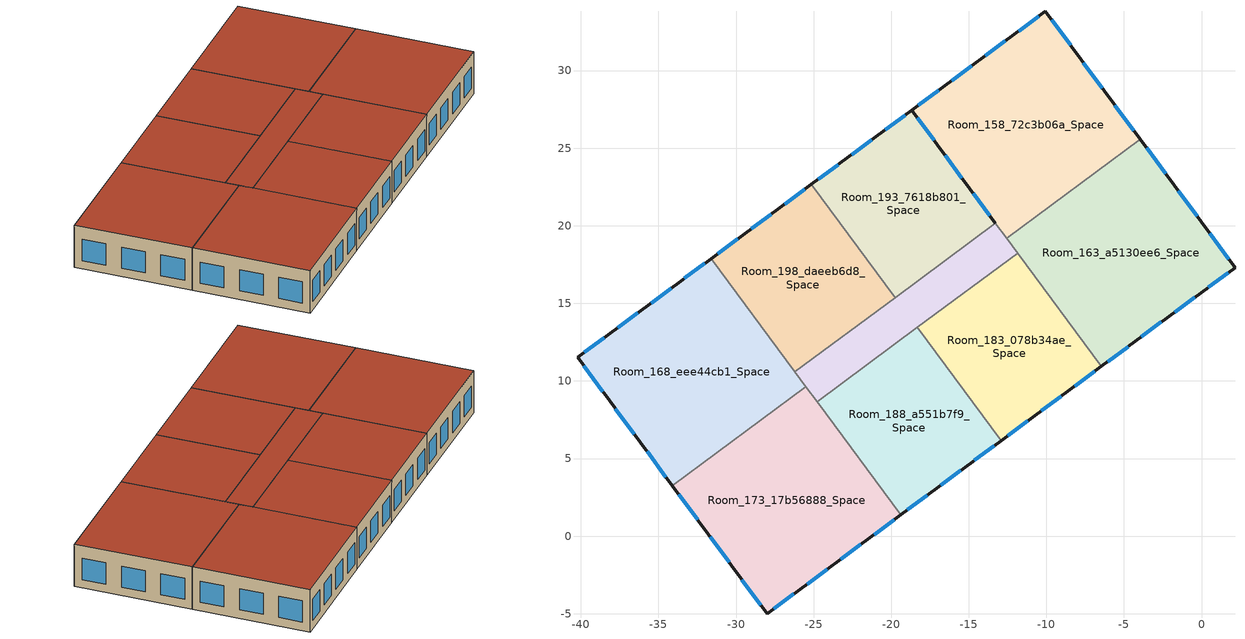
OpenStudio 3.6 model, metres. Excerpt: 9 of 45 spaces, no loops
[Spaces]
Room_158_72c3b06a_Space
 floor to Room_157_906e164b_Space: -10.06,33.82 -3.95,25.56 -12.57,19.19 -18.67,27.45 z16
 wall outside: -3.95,25.56 -10.06,33.82 -18.67,27.45 -13.28,20.15 z16:20
 wall to Room_178_cdf0b572_Space: -13.28,20.15 -12.57,19.19 z16:20
 wall to Room_163_a5130ee6_Space: -12.57,19.19 -3.95,25.56 z16:20
 window: -4.36,26.11 -5.58,27.76 / -6.39,28.86 -7.62,30.52 / -8.43,31.62 -9.65,33.27 / -10.49,33.5 -11.78,32.54 / -12.64,31.91 -13.94,30.95 / -14.8,30.31 -16.09,29.36 / -16.95,28.72 -18.24,27.76 / -18.31,26.96 -17.24,25.5 / -16.52,24.53 -15.44,23.07 / -14.72,22.1 -13.64,20.64 z16.8:18.8
 roof outside: -18.67,27.45 -12.57,19.19 -3.95,25.56 -10.06,33.82 z20
Room_163_a5130ee6_Space
 floor to Room_162_4eb5ef5d_Space: -3.95,25.56 2.16,17.31 -6.46,10.93 -12.57,19.19 z16
 wall outside: -6.46,10.93 2.16,17.31 -3.95,25.56 z16:20
 wall to Room_183_078b34ae_Space: -11.85,18.22 -6.46,10.93 z16:20
 wall to Room_178_cdf0b572_Space: -12.57,19.19 -11.85,18.22 z16:20
 window: 1.75,17.86 0.53,19.51 / -0.29,20.61 -1.51,22.26 / -2.32,23.36 -3.54,25.01 / -6.03,11.25 -4.74,12.21 / -3.87,12.84 -2.58,13.8 / -1.72,14.44 -0.43,15.39 / 0.43,16.03 1.73,16.99 z16.8:18.8
 roof outside: -12.57,19.19 -6.46,10.93 2.16,17.31 -3.95,25.56 z20
Room_168_eee44cb1_Space
 floor outside: -31.6,17.89 -25.49,9.63 -34.11,3.26 -40.21,11.51 z16
 wall outside: -31.6,17.89 -40.21,11.51 -34.11,3.26 z16:20
 wall to Room_178_cdf0b572_Space: -25.49,9.63 -26.2,10.59 z16:20
 wall to Room_173_17b56888_Space: -34.11,3.26 -25.49,9.63 z16:20
 wall to Room_198_daeeb6d8_Space: -26.2,10.59 -31.6,17.89 z16:20
 window: -39.81,10.96 -38.59,9.31 / -37.77,8.21 -36.55,6.56 / -35.74,5.46 -34.51,3.81 / -32.03,17.57 -33.32,16.61 / -34.18,15.97 -35.48,15.02 / -36.34,14.38 -37.63,13.43 / -38.49,12.79 -39.78,11.83 z16.8:18.8
 roof outside: -40.21,11.51 -34.11,3.26 -25.49,9.63 -31.6,17.89 z20
Room_173_17b56888_Space
 floor to Room_172_ca6f2d51_Space: -25.49,9.63 -19.38,1.37 -28,-5 -34.11,3.26 z16
 wall outside: -34.11,3.26 -28,-5 -19.38,1.37 z16:20
 wall to Room_188_a551b7f9_Space: -19.38,1.37 -24.78,8.66 z16:20
 wall to Room_178_cdf0b572_Space: -24.78,8.66 -25.49,9.63 z16:20
 window: -33.7,2.71 -32.48,1.05 / -31.66,-0.05 -30.44,-1.7 / -29.63,-2.8 -28.41,-4.45 / -27.57,-4.68 -26.28,-3.73 / -25.42,-3.09 -24.12,-2.13 / -23.26,-1.5 -21.97,-0.54 / -21.11,0.1 -19.82,1.05 z16.8:18.8
 roof outside: -34.11,3.26 -28,-5 -19.38,1.37 -25.49,9.63 z20
Room_178_cdf0b572_Space
 floor to Room_177_49199912_Space: -13.28,20.15 -11.85,18.22 -24.78,8.66 -26.2,10.59 z16
 wall to Room_198_daeeb6d8_Space: -19.74,15.37 -26.2,10.59 z16:20
 wall to Room_193_7618b801_Space: -13.28,20.15 -19.74,15.37 z16:20
 wall to Room_188_a551b7f9_Space: -24.78,8.66 -18.32,13.44 z16:20
 wall to Room_183_078b34ae_Space: -18.32,13.44 -11.85,18.22 z16:20
 roof outside: -26.2,10.59 -24.78,8.66 -11.85,18.22 -13.28,20.15 z20
Room_183_078b34ae_Space
 floor to Room_182_bfa5cb46_Space: -11.85,18.22 -6.46,10.93 -12.92,6.15 -18.32,13.44 z16
 wall outside: -12.92,6.15 -6.46,10.93 z16:20
 wall to Room_188_a551b7f9_Space: -18.32,13.44 -12.92,6.15 z16:20
 window: -12.49,6.47 -11.2,7.43 / -10.34,8.06 -9.04,9.02 / -8.18,9.66 -6.89,10.61 z16.8:18.8
 roof outside: -18.32,13.44 -12.92,6.15 -6.46,10.93 -11.85,18.22 z20
Room_188_a551b7f9_Space
 floor to Room_187_25955867_Space: -18.32,13.44 -12.92,6.15 -19.38,1.37 -24.78,8.66 z16
 wall outside: -19.38,1.37 -12.92,6.15 z16:20
 window: -18.95,1.69 -17.66,2.65 / -16.8,3.28 -15.51,4.24 / -14.64,4.88 -13.35,5.83 z16.8:18.8
 roof outside: -24.78,8.66 -19.38,1.37 -12.92,6.15 -18.32,13.44 z20
Room_193_7618b801_Space
 floor to Room_192_6ff16e84_Space: -18.67,27.45 -13.28,20.15 -19.74,15.37 -25.14,22.67 z16
 wall outside: -13.28,20.15 -18.67,27.45 -25.14,22.67 z16:20
 wall to Room_198_daeeb6d8_Space: -25.14,22.67 -19.74,15.37 z16:20
 window: -19.11,27.13 -20.4,26.17 / -21.26,25.53 -22.55,24.58 / -23.41,23.94 -24.71,22.98 / -13.64,20.64 -14.72,22.1 / -15.44,23.07 -16.52,24.53 / -17.24,25.5 -18.31,26.96 z16.8:18.8
 roof outside: -25.14,22.67 -19.74,15.37 -13.28,20.15 -18.67,27.45 z20
Room_198_daeeb6d8_Space
 floor to Room_197_9ebd7195_Space: -25.14,22.67 -19.74,15.37 -26.2,10.59 -31.6,17.89 z16
 wall outside: -25.14,22.67 -31.6,17.89 z16:20
 window: -25.57,22.35 -26.86,21.39 / -27.72,20.75 -29.01,19.8 / -29.87,19.16 -31.17,18.21 z16.8:18.8
 roof outside: -31.6,17.89 -26.2,10.59 -19.74,15.37 -25.14,22.67 z20
[Building]
unnamed: North Axis {deg}=0; Space Type=MURB large; Default Construction Set=Zone 20112020 6A; Default Schedule Set=MidriseApartment Apartment Schedule Set 1; Standards Building Type=MediumOffice
[Site]
Montreal Int'l: Latitude {deg}=45.47; Longitude {deg}=-73.75; Time Zone {hr}=-5; Elevation {m}=36; Terrain=City
[SizingPeriod:DesignDay] Barometric Pressure {Pa}=100456; Day of Month=21
Name | Maximum Dry-Bulb Temperature {C} | Daily Dry-Bulb Temperature Range {deltaC} | Wind Speed {m/s} | Wind Direction {deg} | Sky Clearness | Month | Day Type | Humidity Condition Type | Wetbulb or DewPoint at Maximum Dry-Bulb {C} | Solar Model Indicator | Enthalpy at Maximum Dry-Bulb {J/kg}
Montreal.Center-Jean.Brebeuf- Ann Htg 99.6% Condns DB | -21.6 | 0 | 2.2 | 270 | 0 | 1 | WinterDesignDay | Wetbulb | -21.6 | ASHRAEClearSky
Montreal.Center-Jean.Brebeuf- Ann Htg 99% Condns DB | -19.1 | 0 | 2.2 | 270 | 0 | 1 | WinterDesignDay | Wetbulb | -19.1 | ASHRAEClearSky
Montreal.Center-Jean.Brebeuf- Ann Hum_n 99.6% Condns DP=>MCDB | -20.8 | 0 | 2.2 | 270 | 0 | 1 | WinterDesignDay | Dewpoint | -28.3 | ASHRAEClearSky
Montreal.Center-Jean.Brebeuf- Ann Hum_n 99% Condns DP=>MCDB | -18.3 | 0 | 2.2 | 270 | 0 | 1 | WinterDesignDay | Dewpoint | -25.6 | ASHRAEClearSky
Montreal.Center-Jean.Brebeuf- Ann Htg Wind 99.6% Condns WS=>MCDB | -9.4 | 0 | 5.5 | 270 | 0 | 1 | WinterDesignDay | Wetbulb | -9.4 | ASHRAEClearSky
Montreal.Center-Jean.Brebeuf- Ann Htg Wind 99% Condns WS=>MCDB | -9.2 | 0 | 5.1 | 270 | 0 | 1 | WinterDesignDay | Wetbulb | -9.2 | ASHRAEClearSky
Montreal.Center-Jean.Brebeuf- Ann Clg .4% Condns DB=>MWB | 30.2 | 9.2 | 2.1 | 200 |  | 7 | SummerDesignDay | Wetbulb | 21.8
Montreal.Center-Jean.Brebeuf- Ann Clg 1% Condns DB=>MWB | 28.7 | 9.2 | 2.1 | 200 |  | 7 | SummerDesignDay | Wetbulb | 20.9
Montreal.Center-Jean.Brebeuf- Ann Clg 2% Condns DB=>MWB | 27.3 | 9.2 | 2.1 | 200 |  | 7 | SummerDesignDay | Wetbulb | 20.1
Montreal.Center-Jean.Brebeuf- Ann Clg .4% Condns WB=>MDB | 28.2 | 8.2 | 2.1 | 200 |  | 7 | SummerDesignDay | Wetbulb | 23.3
Montreal.Center-Jean.Brebeuf- Ann Clg 1% Condns WB=>MDB | 26.7 | 8.2 | 2.1 | 200 |  | 7 | SummerDesignDay | Wetbulb | 22.3
Montreal.Center-Jean.Brebeuf- Ann Clg 2% Condns WB=>MDB | 25.6 | 8.2 | 2.1 | 200 |  | 7 | SummerDesignDay | Wetbulb | 21.4
Montreal.Center-Jean.Brebeuf- Ann Clg .4% Condns DP=>MDB | 26.2 | 8 | 2.1 | 200 |  | 7 | SummerDesignDay | Dewpoint | 21.6
Montreal.Center-Jean.Brebeuf- Ann Clg 1% Condns DP=>MDB | 25.2 | 8 | 2.1 | 200 |  | 7 | SummerDesignDay | Dewpoint | 20.7
Montreal.Center-Jean.Brebeuf- Ann Clg 2% Condns DP=>MDB | 24.2 | 8 | 2.1 | 200 |  | 7 | SummerDesignDay | Dewpoint | 19.8
Montreal.Center-Jean.Brebeuf- Ann Clg .4% Condns Enth=>MDB | 28.2 | 8 | 2.1 | 200 |  | 7 | SummerDesignDay | Enthalpy | 23 |  | 69700
Montreal.Center-Jean.Brebeuf- Ann Clg 1% Condns Enth=>MDB | 26.7 | 8 | 2.1 | 200 |  | 7 | SummerDesignDay | Enthalpy | 23 |  | 65900
Montreal.Center-Jean.Brebeuf- Ann Clg 2% Condns Enth=>MDB | 25.5 | 8 | 2.1 | 200 |  | 7 | SummerDesignDay | Enthalpy | 23 |  | 62500
Montreal.Center-Jean.Brebeuf- January .4% Condns DB=>MCWB | 9.3 | 7 | 2 | 200 |  | 1 | SummerDesignDay | Wetbulb | 8.4
Montreal.Center-Jean.Brebeuf- February .4% Condns DB=>MCWB | 8.2 | 7.1 | 2 | 200 |  | 2 | SummerDesignDay | Wetbulb | 5.7
Montreal.Center-Jean.Brebeuf- March .4% Condns DB=>MCWB | 17.1 | 7.1 | 2.1 | 200 |  | 3 | SummerDesignDay | Wetbulb | 12.2
Montreal.Center-Jean.Brebeuf- April .4% Condns DB=>MCWB | 24.2 | 8.1 | 2.2 | 200 |  | 4 | SummerDesignDay | Wetbulb | 15.8
Montreal.Center-Jean.Brebeuf- May .4% Condns DB=>MCWB | 29.1 | 8.8 | 2 | 200 |  | 5 | SummerDesignDay | Wetbulb | 19.2
Montreal.Center-Jean.Brebeuf- June .4% Condns DB=>MCWB | 31.6 | 8.4 | 1.8 | 200 |  | 6 | SummerDesignDay | Wetbulb | 22.6
Montreal.Center-Jean.Brebeuf- July .4% Condns DB=>MCWB | 32.3 | 8 | 1.7 | 200 |  | 7 | SummerDesignDay | Wetbulb | 23.5
Montreal.Center-Jean.Brebeuf- August .4% Condns DB=>MCWB | 31.4 | 8 | 1.6 | 200 |  | 8 | SummerDesignDay | Wetbulb | 22.6
Montreal.Center-Jean.Brebeuf- September .4% Condns DB=>MCWB | 30.3 | 8 | 1.7 | 200 |  | 9 | SummerDesignDay | Wetbulb | 21.9
Montreal.Center-Jean.Brebeuf- October .4% Condns DB=>MCWB | 23.7 | 6.7 | 1.8 | 200 |  | 10 | SummerDesignDay | Wetbulb | 17.4
Montreal.Center-Jean.Brebeuf- November .4% Condns DB=>MCWB | 16.8 | 5.8 | 1.8 | 200 |  | 11 | SummerDesignDay | Wetbulb | 13.7
Montreal.Center-Jean.Brebeuf- December .4% Condns DB=>MCWB | 10.9 | 5.8 | 1.9 | 200 |  | 12 | SummerDesignDay | Wetbulb | 9.4
Montreal.Center-Jean.Brebeuf- January 2% Condns DB=>MCWB | 5.9 | 7 | 2 | 200 |  | 1 | SummerDesignDay | Wetbulb | 4.9
Montreal.Center-Jean.Brebeuf- February 2% Condns DB=>MCWB | 5.6 | 7.1 | 2 | 200 |  | 2 | SummerDesignDay | Wetbulb | 3.5
Montreal.Center-Jean.Brebeuf- March 2% Condns DB=>MCWB | 11.4 | 7.1 | 2.1 | 200 |  | 3 | SummerDesignDay | Wetbulb | 6.9
Montreal.Center-Jean.Brebeuf- April 2% Condns DB=>MCWB | 19.5 | 8.1 | 2.2 | 200 |  | 4 | SummerDesignDay | Wetbulb | 11.6
Montreal.Center-Jean.Brebeuf- May 2% Condns DB=>MCWB | 26.2 | 8.8 | 2 | 200 |  | 5 | SummerDesignDay | Wetbulb | 17.1
Montreal.Center-Jean.Brebeuf- June 2% Condns DB=>MCWB | 29.2 | 8.4 | 1.8 | 200 |  | 6 | SummerDesignDay | Wetbulb | 21
Montreal.Center-Jean.Brebeuf- July 2% Condns DB=>MCWB | 30.2 | 8 | 1.7 | 200 |  | 7 | SummerDesignDay | Wetbulb | 22
Montreal.Center-Jean.Brebeuf- August 2% Condns DB=>MCWB | 29.2 | 8 | 1.6 | 200 |  | 8 | SummerDesignDay | Wetbulb | 21.2
Montreal.Center-Jean.Brebeuf- September 2% Condns DB=>MCWB | 27.3 | 8 | 1.7 | 200 |  | 9 | SummerDesignDay | Wetbulb | 20.3
Montreal.Center-Jean.Brebeuf- October 2% Condns DB=>MCWB | 20.7 | 6.7 | 1.8 | 200 |  | 10 | SummerDesignDay | Wetbulb | 15.7
Montreal.Center-Jean.Brebeuf- November 2% Condns DB=>MCWB | 14 | 5.8 | 1.8 | 200 |  | 11 | SummerDesignDay | Wetbulb | 11.5
Montreal.Center-Jean.Brebeuf- December 2% Condns DB=>MCWB | 7.6 | 5.8 | 1.9 | 200 |  | 12 | SummerDesignDay | Wetbulb | 6.2
Montreal.Center-Jean.Brebeuf- January 5% Condns DB=>MCWB | 3.6 | 8.3 | 2 | 200 |  | 1 | SummerDesignDay | Wetbulb | 2.3
Montreal.Center-Jean.Brebeuf- February 5% Condns DB=>MCWB | 3.7 | 7.9 | 2 | 200 |  | 2 | SummerDesignDay | Wetbulb | 2
Montreal.Center-Jean.Brebeuf- March 5% Condns DB=>MCWB | 8.4 | 9.3 | 2.1 | 200 |  | 3 | SummerDesignDay | Wetbulb | 4.9
Montreal.Center-Jean.Brebeuf- April 5% Condns DB=>MCWB | 16.6 | 12.3 | 2.2 | 200 |  | 4 | SummerDesignDay | Wetbulb | 10
Montreal.Center-Jean.Brebeuf- May 5% Condns DB=>MCWB | 23.8 | 11.4 | 2 | 200 |  | 5 | SummerDesignDay | Wetbulb | 15.6
Montreal.Center-Jean.Brebeuf- June 5% Condns DB=>MCWB | 27.4 | 10.5 | 1.8 | 200 |  | 6 | SummerDesignDay | Wetbulb | 19.8
Montreal.Center-Jean.Brebeuf- July 5% Condns DB=>MCWB | 28.6 | 9.2 | 1.7 | 200 |  | 7 | SummerDesignDay | Wetbulb | 21.2
Montreal.Center-Jean.Brebeuf- August 5% Condns DB=>MCWB | 27.7 | 9.2 | 1.6 | 200 |  | 8 | SummerDesignDay | Wetbulb | 20.5
Montreal.Center-Jean.Brebeuf- September 5% Condns DB=>MCWB | 25.1 | 9.6 | 1.7 | 200 |  | 9 | SummerDesignDay | Wetbulb | 19.4
Montreal.Center-Jean.Brebeuf- October 5% Condns DB=>MCWB | 18.2 | 9.4 | 1.8 | 200 |  | 10 | SummerDesignDay | Wetbulb | 14
Montreal.Center-Jean.Brebeuf- November 5% Condns DB=>MCWB | 11.8 | 8.7 | 1.8 | 200 |  | 11 | SummerDesignDay | Wetbulb | 9.3
Montreal.Center-Jean.Brebeuf- December 5% Condns DB=>MCWB | 5.4 | 7.2 | 1.9 | 200 |  | 12 | SummerDesignDay | Wetbulb | 4
Montreal.Center-Jean.Brebeuf- January 10% Condns DB=>MCWB | 1.4 | 8.3 | 2 | 200 |  | 1 | SummerDesignDay | Wetbulb | 0.2
Montreal.Center-Jean.Brebeuf- February 10% Condns DB=>MCWB | 2 | 7.9 | 2 | 200 |  | 2 | SummerDesignDay | Wetbulb | 0.6
Montreal.Center-Jean.Brebeuf- March 10% Condns DB=>MCWB | 6.4 | 9.3 | 2.1 | 200 |  | 3 | SummerDesignDay | Wetbulb | 3.4
Montreal.Center-Jean.Brebeuf- April 10% Condns DB=>MCWB | 13.9 | 12.3 | 2.2 | 200 |  | 4 | SummerDesignDay | Wetbulb | 8.2
Montreal.Center-Jean.Brebeuf- May 10% Condns DB=>MCWB | 21.5 | 11.4 | 2 | 200 |  | 5 | SummerDesignDay | Wetbulb | 14.7
Montreal.Center-Jean.Brebeuf- June 10% Condns DB=>MCWB | 25.6 | 10.5 | 1.8 | 200 |  | 6 | SummerDesignDay | Wetbulb | 18.4
Montreal.Center-Jean.Brebeuf- July 10% Condns DB=>MCWB | 27.2 | 9.2 | 1.7 | 200 |  | 7 | SummerDesignDay | Wetbulb | 20.2
Montreal.Center-Jean.Brebeuf- August 10% Condns DB=>MCWB | 26.3 | 9.2 | 1.6 | 200 |  | 8 | SummerDesignDay | Wetbulb | 19.8
Montreal.Center-Jean.Brebeuf- September 10% Condns DB=>MCWB | 23.2 | 9.6 | 1.7 | 200 |  | 9 | SummerDesignDay | Wetbulb | 18.5
Montreal.Center-Jean.Brebeuf- October 10% Condns DB=>MCWB | 16.2 | 9.4 | 1.8 | 200 |  | 10 | SummerDesignDay | Wetbulb | 12.6
Montreal.Center-Jean.Brebeuf- November 10% Condns DB=>MCWB | 9.7 | 8.7 | 1.8 | 200 |  | 11 | SummerDesignDay | Wetbulb | 7.2
Montreal.Center-Jean.Brebeuf- December 10% Condns DB=>MCWB | 3.5 | 7.2 | 1.9 | 200 |  | 12 | SummerDesignDay | Wetbulb | 2.3
Montreal.Center-Jean.Brebeuf- January .4% Condns WB=>MCDB | 9.2 | 7 | 2 | 200 |  | 1 | SummerDesignDay | Wetbulb | 8.5
Montreal.Center-Jean.Brebeuf- February .4% Condns WB=>MCDB | 7.9 | 7.1 | 2 | 200 |  | 2 | SummerDesignDay | Wetbulb | 6.3
Montreal.Center-Jean.Brebeuf- March .4% Condns WB=>MCDB | 16.7 | 7.1 | 2.1 | 200 |  | 3 | SummerDesignDay | Wetbulb | 13
Montreal.Center-Jean.Brebeuf- April .4% Condns WB=>MCDB | 22.6 | 8.1 | 2.2 | 200 |  | 4 | SummerDesignDay | Wetbulb | 16.7
Montreal.Center-Jean.Brebeuf- May .4% Condns WB=>MCDB | 26.6 | 8.8 | 2 | 200 |  | 5 | SummerDesignDay | Wetbulb | 20.8
Montreal.Center-Jean.Brebeuf- June .4% Condns WB=>MCDB | 29.9 | 8.4 | 1.8 | 200 |  | 6 | SummerDesignDay | Wetbulb | 23.7
Montreal.Center-Jean.Brebeuf- July .4% Condns WB=>MCDB | 30.8 | 8 | 1.7 | 200 |  | 7 | SummerDesignDay | Wetbulb | 25
Montreal.Center-Jean.Brebeuf- August .4% Condns WB=>MCDB | 29.3 | 8 | 1.6 | 200 |  | 8 | SummerDesignDay | Wetbulb | 24.1
Montreal.Center-Jean.Brebeuf- September .4% Condns WB=>MCDB | 28 | 8 | 1.7 | 200 |  | 9 | SummerDesignDay | Wetbulb | 23.1
Montreal.Center-Jean.Brebeuf- October .4% Condns WB=>MCDB | 22.4 | 6.7 | 1.8 | 200 |  | 10 | SummerDesignDay | Wetbulb | 19
Montreal.Center-Jean.Brebeuf- November .4% Condns WB=>MCDB | 15.8 | 5.8 | 1.8 | 200 |  | 11 | SummerDesignDay | Wetbulb | 14.5
Montreal.Center-Jean.Brebeuf- December .4% Condns WB=>MCDB | 10.8 | 5.8 | 1.9 | 200 |  | 12 | SummerDesignDay | Wetbulb | 9.6
Montreal.Center-Jean.Brebeuf- January 2% Condns WB=>MCDB | 5.8 | 7 | 2 | 200 |  | 1 | SummerDesignDay | Wetbulb | 4.9
Montreal.Center-Jean.Brebeuf- February 2% Condns WB=>MCDB | 5.3 | 7.1 | 2 | 200 |  | 2 | SummerDesignDay | Wetbulb | 3.8
Montreal.Center-Jean.Brebeuf- March 2% Condns WB=>MCDB | 10.4 | 7.1 | 2.1 | 200 |  | 3 | SummerDesignDay | Wetbulb | 7.6
Montreal.Center-Jean.Brebeuf- April 2% Condns WB=>MCDB | 17.5 | 8.1 | 2.2 | 200 |  | 4 | SummerDesignDay | Wetbulb | 13.3
Montreal.Center-Jean.Brebeuf- May 2% Condns WB=>MCDB | 23.8 | 8.8 | 2 | 200 |  | 5 | SummerDesignDay | Wetbulb | 19
Montreal.Center-Jean.Brebeuf- June 2% Condns WB=>MCDB | 27.7 | 8.4 | 1.8 | 200 |  | 6 | SummerDesignDay | Wetbulb | 22.3
Montreal.Center-Jean.Brebeuf- July 2% Condns WB=>MCDB | 28.3 | 8 | 1.7 | 200 |  | 7 | SummerDesignDay | Wetbulb | 23.6
Montreal.Center-Jean.Brebeuf- August 2% Condns WB=>MCDB | 27.2 | 8 | 1.6 | 200 |  | 8 | SummerDesignDay | Wetbulb | 22.7
Montreal.Center-Jean.Brebeuf- September 2% Condns WB=>MCDB | 25.6 | 8 | 1.7 | 200 |  | 9 | SummerDesignDay | Wetbulb | 21.5
Montreal.Center-Jean.Brebeuf- October 2% Condns WB=>MCDB | 19.7 | 6.7 | 1.8 | 200 |  | 10 | SummerDesignDay | Wetbulb | 16.4
Montreal.Center-Jean.Brebeuf- November 2% Condns WB=>MCDB | 13.8 | 5.8 | 1.8 | 200 |  | 11 | SummerDesignDay | Wetbulb | 11.8
Montreal.Center-Jean.Brebeuf- December 2% Condns WB=>MCDB | 7.5 | 5.8 | 1.9 | 200 |  | 12 | SummerDesignDay | Wetbulb | 6.3
Montreal.Center-Jean.Brebeuf- January 5% Condns WB=>MCDB | 3.5 | 8.3 | 2 | 200 |  | 1 | SummerDesignDay | Wetbulb | 2.3
Montreal.Center-Jean.Brebeuf- February 5% Condns WB=>MCDB | 3.5 | 7.7 | 2 | 200 |  | 2 | SummerDesignDay | Wetbulb | 2.2
Montreal.Center-Jean.Brebeuf- March 5% Condns WB=>MCDB | 8 | 8.9 | 2.1 | 200 |  | 3 | SummerDesignDay | Wetbulb | 5.4
Montreal.Center-Jean.Brebeuf- April 5% Condns WB=>MCDB | 15.3 | 11.2 | 2.2 | 200 |  | 4 | SummerDesignDay | Wetbulb | 10.8
Montreal.Center-Jean.Brebeuf- May 5% Condns WB=>MCDB | 21.9 | 9.9 | 2 | 200 |  | 5 | SummerDesignDay | Wetbulb | 17.4
Montreal.Center-Jean.Brebeuf- June 5% Condns WB=>MCDB | 25.4 | 9 | 1.8 | 200 |  | 6 | SummerDesignDay | Wetbulb | 21
Montreal.Center-Jean.Brebeuf- July 5% Condns WB=>MCDB | 26.7 | 8.2 | 1.7 | 200 |  | 7 | SummerDesignDay | Wetbulb | 22.5
Montreal.Center-Jean.Brebeuf- August 5% Condns WB=>MCDB | 25.7 | 8.3 | 1.6 | 200 |  | 8 | SummerDesignDay | Wetbulb | 21.7
Montreal.Center-Jean.Brebeuf- September 5% Condns WB=>MCDB | 24.2 | 8.8 | 1.7 | 200 |  | 9 | SummerDesignDay | Wetbulb | 20.2
Montreal.Center-Jean.Brebeuf- October 5% Condns WB=>MCDB | 17.6 | 8.6 | 1.8 | 200 |  | 10 | SummerDesignDay | Wetbulb | 14.6
Montreal.Center-Jean.Brebeuf- November 5% Condns WB=>MCDB | 11.4 | 8.5 | 1.8 | 200 |  | 11 | SummerDesignDay | Wetbulb | 9.6
Montreal.Center-Jean.Brebeuf- December 5% Condns WB=>MCDB | 5.2 | 7.1 | 1.9 | 200 |  | 12 | SummerDesignDay | Wetbulb | 4.1
Montreal.Center-Jean.Brebeuf- January 10% Condns WB=>MCDB | 1.4 | 8.3 | 2 | 200 |  | 1 | SummerDesignDay | Wetbulb | 0.4
Montreal.Center-Jean.Brebeuf- February 10% Condns WB=>MCDB | 2 | 7.7 | 2 | 200 |  | 2 | SummerDesignDay | Wetbulb | 0.7
Montreal.Center-Jean.Brebeuf- March 10% Condns WB=>MCDB | 6 | 8.9 | 2.1 | 200 |  | 3 | SummerDesignDay | Wetbulb | 3.7
Montreal.Center-Jean.Brebeuf- April 10% Condns WB=>MCDB | 13.5 | 11.2 | 2.2 | 200 |  | 4 | SummerDesignDay | Wetbulb | 8.9
Montreal.Center-Jean.Brebeuf- May 10% Condns WB=>MCDB | 19.9 | 9.9 | 2 | 200 |  | 5 | SummerDesignDay | Wetbulb | 15.6
Montreal.Center-Jean.Brebeuf- June 10% Condns WB=>MCDB | 24.2 | 9 | 1.8 | 200 |  | 6 | SummerDesignDay | Wetbulb | 19.9
Montreal.Center-Jean.Brebeuf- July 10% Condns WB=>MCDB | 25.7 | 8.2 | 1.7 | 200 |  | 7 | SummerDesignDay | Wetbulb | 21.4
Montreal.Center-Jean.Brebeuf- August 10% Condns WB=>MCDB | 24.7 | 8.3 | 1.6 | 200 |  | 8 | SummerDesignDay | Wetbulb | 20.9
Montreal.Center-Jean.Brebeuf- September 10% Condns WB=>MCDB | 22.7 | 8.8 | 1.7 | 200 |  | 9 | SummerDesignDay | Wetbulb | 19
Montreal.Center-Jean.Brebeuf- October 10% Condns WB=>MCDB | 15.6 | 8.6 | 1.8 | 200 |  | 10 | SummerDesignDay | Wetbulb | 13.1
Montreal.Center-Jean.Brebeuf- November 10% Condns WB=>MCDB | 9.4 | 8.5 | 1.8 | 200 |  | 11 | SummerDesignDay | Wetbulb | 7.4
Montreal.Center-Jean.Brebeuf- December 10% Condns WB=>MCDB | 3.4 | 7.1 | 1.9 | 200 |  | 12 | SummerDesignDay | Wetbulb | 2.3
[Site:WaterMainsTemperature]
Calculation Method=CorrelationFromWeatherFile
[ClimateZones]
Climate Zone Institution Name 1=ASHRAE; Climate Zone Document Name 1=ANSI/ASHRAE Standard 169; Climate Zone Document Year 1=2006; Climate Zone Value 1=6A; Climate Zone Institution Name 2=CEC; Climate Zone Document Name 2=California Climate Zone Descriptions; Climate Zone Document Year 2=1995
[Material]
Name | Roughness | Thickness {m} | Conductivity {W/m-K} | Density {kg/m3} | Specific Heat {J/kg-K} | Thermal Absorptance | Solar Absorptance | Visible Absorptance
Generic HW Concrete | MediumRough | 0.2 | 1.95 | 2240 | 900 | 0.9 | 0.8 | 0.8
G05 25mm wood 3 | MediumSmooth | 0.0254 | 0.15 | 608 | 1630 | 0.9 | 0.5 | 0.5
4 in. Normalweight Concrete Floor 1 | MediumRough | 0.1016 | 2.31 | 2322 | 832 | 0.9 | 0.7 | 0.7
1IN Stucco 1 | Smooth | 0.0253 | 0.6918 | 1858 | 837 | 0.9 | 0.7 | 0.92
8IN CONCRETE HW RefBldg 1 | Rough | 0.2032 | 1.311 | 2240 | 836.8 | 0.9 | 0.7 | 0.7
1/2IN Gypsum 1 | Smooth | 0.0127 | 0.16 | 784.9 | 830 | 0.9 | 0.4 | 0.4
100mm Normalweight concrete floor 1 | MediumSmooth | 0.1016 | 2.31 | 2322 | 832
G01 13mm gypsum board 1 | Smooth | 0.0127 | 0.16 | 800 | 1090 | 0.9 | 0.7 | 0.5
6 in. Normalweight Concrete Floor 2 | MediumRough | 0.1524 | 2.31 | 2322 | 832 | 0.9 | 0.7 | 0.7
F08 Metal surface 1; Metal Roof Surface 2 | Smooth | 0.0008 | 45.28 | 7824 | 500 | 0.9 | 0.7 | 0.7
Roof Membrane 1 | VeryRough | 0.0095 | 0.16 | 1121.29 | 1460 | 0.9 | 0.7 | 0.7
[WindowMaterial:SimpleGlazingSystem]
Name | U-Factor {W/m2-K} | Solar Heat Gain Coefficient | Visible Transmittance
Customized Fenestration:: cond=0.220 tvis=0.441 tsol=0.279; Customized Fenestration:: cond=0.220 tvis=0.294 tsol=0.332; Customized Fenestration:: cond=0.220 tvis=0.898 tsol=0.837 | 2.2 | 0.6 | 0.21
Fenestration U=1.96 0.4 | 1.96 | 0.4 | 0.4
Fenestration U=2.38 0.4 | 2.38 | 0.4 | 0.4
[Material:NoMass] Thermal Absorptance=0.9; Solar Absorptance=0.7
Name | Roughness | Thermal Resistance {m2-K/W} | Visible Absorptance
Typical Insulation R-13.06 1 | Smooth | 5.20402 | 0.7
Typical Carpet Pad 1 | Smooth | 0.21648 | 0.8
Typical Insulation R-10.11 1 | Smooth | 3.77764 | 0.7
CP02 CARPET PAD 2 | VeryRough | 0.21648 | 0.8
Typical Carpet Pad 3 | Smooth | 3.45515 | 0.8
Typical Insulation R-0.58 1 | Smooth | 0.454528 | 0.7
Typical Insulation R-1.15 1 | Smooth | 0.454545 | 0.7
Typical Insulation U=0.183 | Smooth | 5.46 | 0.7
[WindowMaterial:Glazing]
Clear 3mm 2: Optical Data Type=SpectralAverage; Thickness {m}=0.003; Solar Transmittance at Normal Incidence=0.837; Front Side Solar Reflectance at Normal Incidence=0.075; Back Side Solar Reflectance at Normal Incidence=0.075; Visible Transmittance at Normal Incidence=0.898; Front Side Visible Reflectance at Normal Incidence=0.081; Back Side Visible Reflectance at Normal Incidence=0.081; Infrared Transmittance at Normal Incidence=0; Front Side Infrared Hemispherical Emissivity=0.84; Back Side Infrared Hemispherical Emissivity=0.84; Conductivity {W/m-K}=0.9; Dirt Correction Factor for Solar and Visible Transmittance=1; Solar Diffusing=No
[Construction]
Customized opaque construction {43577338-bb1a-47c1-a31a-39af3f5bfda6} to conductance of 0.247: 1IN Stucco 1, 8IN CONCRETE HW RefBldg 1, Typical Insulation R-10.11 1, 1/2IN Gypsum 1
Typical Interior Floor 1: 100mm Normalweight concrete floor 1, CP02 CARPET PAD 2
Typical Interior Wall 1: G01 13mm gypsum board 1, G01 13mm gypsum board 1
Typical Interior Ceiling 1: CP02 CARPET PAD 2, 100mm Normalweight concrete floor 1
Customized opaque construction {4e7b71c1-5be2-4431-8ce4-cf987089d090} to conductance of 0.284: 6 in. Normalweight Concrete Floor 2, Typical Carpet Pad 3
Customized opaque construction {1d419b8d-d461-492a-92d8-f46981addb7c} to conductance of 2.2: F08 Metal surface 1, Typical Insulation R-0.58 1
Customized Fenestration: cond=0.220 tvis=0.441 tsol=0.279: Customized Fenestration:: cond=0.220 tvis=0.441 tsol=0.279
Customized opaque construction {bc588554-639a-4cee-8ce8-916022afe59b} to conductance of 2.2: Typical Insulation R-1.15 1
Customized Fenestration: cond=0.220 tvis=0.294 tsol=0.332: Customized Fenestration:: cond=0.220 tvis=0.294 tsol=0.332
Typical Interior Window 1: Clear 3mm 2
Typical Interior Door 2; Typical Interior Partition 6: G05 25mm wood 3
Customized opaque construction {aa5b39cb-99df-4bbb-a3fc-e586428a340d} to conductance of 0.183 1: Typical Insulation R-13.06 1, 4 in. Normalweight Concrete Floor 1, Typical Carpet Pad 1
Customized Fenestration: u=1.96: Fenestration U=1.96 0.4
Customized Fenestration: cond=0.220 tvis=0.898 tsol=0.837 3: Customized Fenestration:: cond=0.220 tvis=0.898 tsol=0.837
Typical IEAD Roof 20112019 6A: Roof Membrane 1, Typical Insulation U=0.183, Metal Roof Surface 2
Generic Ground Slab 6A 20112020: Typical Insulation U=0.183, Generic HW Concrete
Customized Fenestration: u=2.38: Fenestration U=2.38 0.4
[DefaultConstructionSet]
Zone 20112020 6A: Default Exterior Surface Constructions=NECB 2011 - HighApt - NECB HDD Method at climate 11; Default Interior Surface Constructions=Default Surface Constructions 1686; Default Ground Contact Surface Constructions=NECB 2011 - HighApt - NECB HDD Method at climate 12; Default Exterior SubSurface Constructions=NECB 2011 - HighApt - NECB HDD Method at climate 13; Default Interior SubSurface Constructions=Default Sub Surface Constructions 1122; Interior Partition Construction=Typical Interior Partition 6
[DefaultSurfaceConstructions]
Name | Floor Construction | Wall Construction | Roof Ceiling Construction
NECB 2011 - HighApt - NECB HDD Method at climate 11 | Customized opaque construction {aa5b39cb-99df-4bbb-a3fc-e586428a340d} to conductance of 0.183 1 | Customized opaque construction {43577338-bb1a-47c1-a31a-39af3f5bfda6} to conductance of 0.247 | Typical IEAD Roof 20112019 6A
Default Surface Constructions 1686 | Typical Interior Floor 1 | Typical Interior Wall 1 | Typical Interior Ceiling 1
NECB 2011 - HighApt - NECB HDD Method at climate 12 | Generic Ground Slab 6A 20112020 | Generic Ground Slab 6A 20112020 | Customized opaque construction {4e7b71c1-5be2-4431-8ce4-cf987089d090} to conductance of 0.284
[DefaultSubSurfaceConstructions]
Name | Fixed Window Construction | Operable Window Construction | Door Construction | Glass Door Construction | Overhead Door Construction | Skylight Construction | Tubular Daylight Dome Construction | Tubular Daylight Diffuser Construction
NECB 2011 - HighApt - NECB HDD Method at climate 11 | Customized Fenestration: u=1.96 | Customized Fenestration: u=1.96 | Customized opaque construction {1d419b8d-d461-492a-92d8-f46981addb7c} to conductance of 2.2 | Customized Fenestration: cond=0.220 tvis=0.441 tsol=0.279 | Customized opaque construction {bc588554-639a-4cee-8ce8-916022afe59b} to conductance of 2.2 | Customized Fenestration: cond=0.220 tvis=0.294 tsol=0.332 | Customized Fenestration: cond=0.220 tvis=0.898 tsol=0.837 3 | Customized Fenestration: cond=0.220 tvis=0.898 tsol=0.837 3
NECB 2011 - HighApt - NECB HDD Method at climate 13 | Customized Fenestration: u=2.38 | Customized Fenestration: u=2.38 | Customized opaque construction {1d419b8d-d461-492a-92d8-f46981addb7c} to conductance of 2.2 | Customized Fenestration: u=2.38 | Customized opaque construction {bc588554-639a-4cee-8ce8-916022afe59b} to conductance of 2.2 | Customized Fenestration: cond=0.220 tvis=0.294 tsol=0.332 | Customized Fenestration: cond=0.220 tvis=0.898 tsol=0.837 3 | Customized Fenestration: cond=0.220 tvis=0.898 tsol=0.837 3
Default Sub Surface Constructions 1122 | Typical Interior Window 1 | Typical Interior Window 1 | Typical Interior Door 2
[SpaceType] Design Specification Outdoor Air Object=MidriseApartment Apartment Ventilation
Name | Default Schedule Set
MURB large; MURB small | MidriseApartment Apartment Schedule Set 1
MURB lobby | MidriseApartment Corridor Schedule Set
[DesignSpecification:OutdoorAir]
MidriseApartment Apartment Ventilation: Outdoor Air Method=Sum; Outdoor Air Flow per Person {m3/s-person}=0.0169901
[Space] Building Story=Floor5
Name | Space Type | Thermal Zone
Room_158_72c3b06a_Space | MURB large | Room_158_72c3b06a
Room_163_a5130ee6_Space | MURB large | Room_163_a5130ee6
Room_168_eee44cb1_Space | MURB large | Room_168_eee44cb1
Room_173_17b56888_Space | MURB large | Room_173_17b56888
Room_178_cdf0b572_Space | MURB lobby | Room_178_cdf0b572
Room_183_078b34ae_Space | MURB small | Room_183_078b34ae
Room_188_a551b7f9_Space | MURB small | Room_188_a551b7f9
Room_193_7618b801_Space | MURB small | Room_193_7618b801
Room_198_daeeb6d8_Space | MURB small | Room_198_daeeb6d8
[ThermalZone] Ceiling Height {m}=4; Use Ideal Air Loads=No
Name | Volume {m3} | Thermostat
Room_158_72c3b06a | 440.214 | LargeOffice Building_Setpoint 4
Room_163_a5130ee6 | 440.223 | LargeOffice Building_Setpoint 9
Room_168_eee44cb1 | 440.214 | LargeOffice Building_Setpoint 14
Room_173_17b56888 | 440.223 | LargeOffice Building_Setpoint 19
Room_178_cdf0b572 | 154.328 | LargeOffice Building_Setpoint 24
Room_183_078b34ae | 291.629 | LargeOffice Building_Setpoint 29
Room_188_a551b7f9 | 291.629 | LargeOffice Building_Setpoint 34
Room_193_7618b801 | 291.578 | LargeOffice Building_Setpoint 39
Room_198_daeeb6d8 | 291.578 | LargeOffice Building_Setpoint 44
[Sizing:Zone] Zone Cooling Design Supply Air Temperature Input Method=SupplyAirTemperature; Zone Cooling Design Supply Air Temperature {C}=14; Zone Cooling Design Supply Air Temperature Difference {deltaC}=11.11; Zone Heating Design Supply Air Temperature Input Method=SupplyAirTemperature; Zone Heating Design Supply Air Temperature {C}=40; Zone Heating Design Supply Air Temperature Difference {deltaC}=11.11; Zone Cooling Design Supply Air Humidity Ratio {kg-H2O/kg-air}=0.0085; Zone Heating Design Supply Air Humidity Ratio {kg-H2O/kg-air}=0.008; Cooling Design Air Flow Method=DesignDay; Heating Design Air Flow Method=DesignDay; Account for Dedicated Outdoor Air System=No; Dedicated Outdoor Air System Control Strategy=NeutralSupplyAir; Dedicated Outdoor Air Low Setpoint Temperature for Design {C}=autosize; Dedicated Outdoor Air High Setpoint Temperature for Design {C}=autosize; Zone Load Sizing Method=Sensible Load Only No Latent Load; Zone Latent Cooling Design Supply Air Humidity Ratio Input Method=HumidityRatioDifference; Zone Cooling Design Supply Air Humidity Ratio Difference {kgWater/kgDryAir}=0.005; Zone Latent Heating Design Supply Air Humidity Ratio Input Method=HumidityRatioDifference; Zone Humidification Design Supply Air Humidity Ratio Difference {kgWater/kgDryAir}=0.005
Room_174_8eef18f5; Room_175_80535c83; Room_176_02cfd04b; Room_177_49199912; Room_178_cdf0b572
[BuildingStory]
Floor5
[ThermostatSetpoint:DualSetpoint] Heating Setpoint Temperature Schedule=NECB-G-Thermostat Setpoint-Heating; Cooling Setpoint Temperature Schedule=NECB-G-Thermostat Setpoint-Cooling
LargeOffice Building_Setpoint 4; LargeOffice Building_Setpoint 9; LargeOffice Building_Setpoint 14; LargeOffice Building_Setpoint 19; LargeOffice Building_Setpoint 24; LargeOffice Building_Setpoint 29; LargeOffice Building_Setpoint 34; LargeOffice Building_Setpoint 39; LargeOffice Building_Setpoint 44
[WaterUse:Equipment:Definition] Peak Flow Rate {m3/s}=1e-06; Target Temperature Schedule=60.0C Hot Water; Sensible Fraction Schedule=0.2 Hot Water Sensible Fraction; Latent Fraction Schedule=0.05 Hot Water Latent Fraction
LargeOffice Building_Service Hot Water..Room_158_72c3b06a; LargeOffice Building_Service Hot Water..Room_163_a5130ee6; LargeOffice Building_Service Hot Water..Room_168_eee44cb1; LargeOffice Building_Service Hot Water..Room_173_17b56888; LargeOffice Building_Service Hot Water..Room_178_cdf0b572; LargeOffice Building_Service Hot Water..Room_183_078b34ae; LargeOffice Building_Service Hot Water..Room_188_a551b7f9; LargeOffice Building_Service Hot Water..Room_193_7618b801; LargeOffice Building_Service Hot Water..Room_198_daeeb6d8
[WaterUse:Equipment] Flow Rate Fraction Schedule=LargeOffice Building_Service Hot Water Schedule
Name | Water Use Equipment Definition | Space
Water Fixture Floor 5 Room 158 | LargeOffice Building_Service Hot Water..Room_158_72c3b06a | Room_158_72c3b06a_Space
Water Fixture Floor 5 Room 163 | LargeOffice Building_Service Hot Water..Room_163_a5130ee6 | Room_163_a5130ee6_Space
Water Fixture Floor 5 Room 168 | LargeOffice Building_Service Hot Water..Room_168_eee44cb1 | Room_168_eee44cb1_Space
Water Fixture Floor 5 Room 173 | LargeOffice Building_Service Hot Water..Room_173_17b56888 | Room_173_17b56888_Space
LargeOffice Building_Service Hot Water..Room_178_cdf0b572 | LargeOffice Building_Service Hot Water..Room_178_cdf0b572 | Room_178_cdf0b572_Space
Water Fixture Floor 5 Room 183 | LargeOffice Building_Service Hot Water..Room_183_078b34ae | Room_183_078b34ae_Space
Water Fixture Floor 5 Room 188 | LargeOffice Building_Service Hot Water..Room_188_a551b7f9 | Room_188_a551b7f9_Space
Water Fixture Floor 5 Room 193 | LargeOffice Building_Service Hot Water..Room_193_7618b801 | Room_193_7618b801_Space
Water Fixture Floor 5 Room 198 | LargeOffice Building_Service Hot Water..Room_198_daeeb6d8 | Room_198_daeeb6d8_Space
[Coil:Cooling:DX:VariableSpeed:SpeedData]
Name | Reference Unit Gross Rated Total Cooling Capacity {W} | Reference Unit Gross Rated Sensible Heat Ratio | Reference Unit Gross Rated Cooling COP {W/W} | Reference Unit Rated Air Flow Rate {m3/s} | Total Cooling Capacity Function of Temperature Curve | Total Cooling Capacity Function of Air Flow Fraction Curve | Energy Input Ratio Function of Temperature Curve | Energy Input Ratio Function of Air Flow Fraction Curve
Coil Cooling DX Variable Speed - Two Speeds Half Speed; Coil Cooling DX Variable Speed - Two Speeds Half Speed 1; Coil Cooling DX Variable Speed - Two Speeds Half Speed 2; Coil Cooling DX Variable Speed - Two Speeds Half Speed 3; Coil Cooling DX Variable Speed - Two Speeds Half Speed 4; Coil Cooling DX Variable Speed - Two Speeds Half Speed 5; Coil Cooling DX Variable Speed - Two Speeds Half Speed 6; Coil Cooling DX Variable Speed - Two Speeds Half Speed 7; Coil Cooling DX Variable Speed - Two Speeds Half Speed 8; Coil Cooling DX Variable Speed - Two Speeds Half Speed 9; Coil Cooling DX Variable Speed - Two Speeds Half Speed 10; Coil Cooling DX Variable Speed - Two Speeds Half Speed 11; Coil Cooling DX Variable Speed - Two Speeds Half Speed 12; Coil Cooling DX Variable Speed - Two Speeds Half Speed 13; Coil Cooling DX Variable Speed - Two Speeds Half Speed 14; Coil Cooling DX Variable Speed - Two Speeds Half Speed 15; Coil Cooling DX Variable Speed - Two Speeds Half Speed 16; Coil Cooling DX Variable Speed - Two Speeds Half Speed 17; Coil Cooling DX Variable Speed - Two Speeds Half Speed 18; Coil Cooling DX Variable Speed - Two Speeds Half Speed 19; Coil Cooling DX Variable Speed - Two Speeds Half Speed 20; Coil Cooling DX Variable Speed - Two Speeds Half Speed 21; Coil Cooling DX Variable Speed - Two Speeds Half Speed 22; Coil Cooling DX Variable Speed - Two Speeds Half Speed 23; Coil Cooling DX Variable Speed - Two Speeds Half Speed 24; Coil Cooling DX Variable Speed - Two Speeds Half Speed 25; Coil Cooling DX Variable Speed - Two Speeds Half Speed 26; Coil Cooling DX Variable Speed - Two Speeds Half Speed 27; Coil Cooling DX Variable Speed - Two Speeds Half Speed 28; Coil Cooling DX Variable Speed - Two Speeds Half Speed 29; Coil Cooling DX Variable Speed - Two Speeds Half Speed 30; Coil Cooling DX Variable Speed - Two Speeds Half Speed 31; Coil Cooling DX Variable Speed - Two Speeds Half Speed 32; Coil Cooling DX Variable Speed - Two Speeds Half Speed 33; Coil Cooling DX Variable Speed - Two Speeds Half Speed 34; Coil Cooling DX Variable Speed - Two Speeds Half Speed 35; Coil Cooling DX Variable Speed - Two Speeds Half Speed 36; Coil Cooling DX Variable Speed - Two Speeds Half Speed 37; Coil Cooling DX Variable Speed - Two Speeds Half Speed 38; Coil Cooling DX Variable Speed - Two Speeds Half Speed 39 | 8914.19 | 0.79 | 3.98049 | 0.944 | Coil Cooling DX Variable Speed - Two Speeds Half Speed capFT | Coil Cooling DX Variable Speed - Two Speeds Half Speed capFlow | Coil Cooling DX Variable Speed - Two Speeds Half Speed EIRFT | Coil Cooling DX Variable Speed - Two Speeds Half Speed EIRFlow
Coil Cooling DX Variable Speed - Two Speeds Full Speed; Coil Cooling DX Variable Speed - Two Speeds Full Speed 1; Coil Cooling DX Variable Speed - Two Speeds Full Speed 2; Coil Cooling DX Variable Speed - Two Speeds Full Speed 3; Coil Cooling DX Variable Speed - Two Speeds Full Speed 4; Coil Cooling DX Variable Speed - Two Speeds Full Speed 5; Coil Cooling DX Variable Speed - Two Speeds Full Speed 6; Coil Cooling DX Variable Speed - Two Speeds Full Speed 7; Coil Cooling DX Variable Speed - Two Speeds Full Speed 8; Coil Cooling DX Variable Speed - Two Speeds Full Speed 9; Coil Cooling DX Variable Speed - Two Speeds Full Speed 10; Coil Cooling DX Variable Speed - Two Speeds Full Speed 11; Coil Cooling DX Variable Speed - Two Speeds Full Speed 12; Coil Cooling DX Variable Speed - Two Speeds Full Speed 13; Coil Cooling DX Variable Speed - Two Speeds Full Speed 14; Coil Cooling DX Variable Speed - Two Speeds Full Speed 15; Coil Cooling DX Variable Speed - Two Speeds Full Speed 16; Coil Cooling DX Variable Speed - Two Speeds Full Speed 17; Coil Cooling DX Variable Speed - Two Speeds Full Speed 18; Coil Cooling DX Variable Speed - Two Speeds Full Speed 19; Coil Cooling DX Variable Speed - Two Speeds Full Speed 20; Coil Cooling DX Variable Speed - Two Speeds Full Speed 21; Coil Cooling DX Variable Speed - Two Speeds Full Speed 22; Coil Cooling DX Variable Speed - Two Speeds Full Speed 23; Coil Cooling DX Variable Speed - Two Speeds Full Speed 24; Coil Cooling DX Variable Speed - Two Speeds Full Speed 25; Coil Cooling DX Variable Speed - Two Speeds Full Speed 26; Coil Cooling DX Variable Speed - Two Speeds Full Speed 27; Coil Cooling DX Variable Speed - Two Speeds Full Speed 28; Coil Cooling DX Variable Speed - Two Speeds Full Speed 29; Coil Cooling DX Variable Speed - Two Speeds Full Speed 30; Coil Cooling DX Variable Speed - Two Speeds Full Speed 31; Coil Cooling DX Variable Speed - Two Speeds Full Speed 32; Coil Cooling DX Variable Speed - Two Speeds Full Speed 33; Coil Cooling DX Variable Speed - Two Speeds Full Speed 34; Coil Cooling DX Variable Speed - Two Speeds Full Speed 35; Coil Cooling DX Variable Speed - Two Speeds Full Speed 36; Coil Cooling DX Variable Speed - Two Speeds Full Speed 37; Coil Cooling DX Variable Speed - Two Speeds Full Speed 38; Coil Cooling DX Variable Speed - Two Speeds Full Speed 39 | 16456.9 | 0.73 | 4.08 | 1.888 | Coil Cooling DX Variable Speed - Two Speeds Full Speed capFT | Coil Cooling DX Variable Speed - Two Speeds Full Speed capFlow | Coil Cooling DX Variable Speed - Two Speeds Full Speed EIRFT | Coil Cooling DX Variable Speed - Two Speeds Full Speed EIRFlow
[DefaultScheduleSet]
Name | Number of People Schedule | People Activity Level Schedule | Electric Equipment Schedule | Hot Water Equipment Schedule | Infiltration Schedule | Lighting Schedule
MidriseApartment Apartment Schedule Set 1 | MidriseApartment Apartment Occ | MidriseApartment Activity | MURB Appliances and lighting | MURB hot water equipment schedule | MidriseApartment Infil
MidriseApartment Corridor Schedule Set |  |  | ApartmentMidRise BLDG_ELEVATORS Pre2004 |  | MidriseApartment Infil 1 | MidriseApartment Corridor Light
[People:Definition]
MidriseApartment Apartment People Definition: Number of People Calculation Method=People/Area; People per Space Floor Area {person/m2}=0.0283091; Fraction Radiant=0.3
[ElectricEquipment:Definition]
MidriseApartment Apartment Elec Equip Definition: Design Level Calculation Method=Watts/Area; Watts per Space Floor Area {W/m2}=8.15; Fraction Latent=0; Fraction Radiant=0.5; Fraction Lost=0
[People] People Definition=MidriseApartment Apartment People Definition; Multiplier=1
Name | Space or SpaceType
People 1 | MURB large
People 2 | MURB small
[ElectricEquipment] Electric Equipment Definition=MidriseApartment Apartment Elec Equip Definition
Name | Space or SpaceType
Electric Equipment 1 | MURB large
Electric Equipment 2 | MURB small
[EnergyManagementSystem:Actuator]
Energy_Management_System_Actuator_1: Actuated Component Type=Zone Infiltration; Actuated Component Control Type=Air Exchange Flow Rate
[Schedule:Ruleset]
Name | Default Day Schedule | Summer Design Day Schedule | Winter Design Day Schedule | Holiday Schedule
LargeOffice Building_Service Hot Water Schedule | LargeOffice Building_Service Hot Water Schedule_Sunday | LargeOffice Building_Service Hot Water Schedule_SmrDsn 1 | LargeOffice Building_Service Hot Water Schedule_WntrDsn 1 | LargeOffice Building_Service Hot Water Schedule_Hol 1
60.0C Hot Water | Schedule Day 46
0.2 Hot Water Sensible Fraction | Schedule Day 47
0.05 Hot Water Latent Fraction | Schedule Day 48
MidriseApartment Apartment Occ | MidriseApartment Apartment Occ Default | MidriseApartment Apartment Occ Summer Design Day | MidriseApartment Apartment Occ Winter Design Day
MidriseApartment Activity | MidriseApartment Activity Default | MidriseApartment Activity Summer Design Day | MidriseApartment Activity Winter Design Day
MURB Appliances and lighting | Medium Office Lighting All Other Days Schedule | Medium Office Lighting Summer Design Day Schedule 1 | Medium Office Lighting Winter Design Day Schedule 1
MURB hot water equipment schedule | Medium Office Hot Water Equipment Default Schedule 1 | Medium Office Hot Water Equipment Summer Design Day Schedule 2 | Medium Office Hot Water Equipment Winter Design Day Schedule 2
MidriseApartment Infil | MidriseApartment Infil Default | MidriseApartment Infil Summer Design Day | MidriseApartment Infil Winter Design Day
MidriseApartment Corridor Light | MidriseApartment Corridor Light Default | MidriseApartment Corridor Light Summer Design Day | MidriseApartment Corridor Light Winter Design Day
ApartmentMidRise BLDG_ELEVATORS Pre2004 | ApartmentMidRise BLDG_ELEVATORS Pre2004 Default
MidriseApartment Infil 1 | MidriseApartment Infil Default 1 | MidriseApartment Infil Summer Design Day 1 | MidriseApartment Infil Winter Design Day 1
NECB-G-Thermostat Setpoint-Heating | NECB-G-Thermostat Setpoint-Heating Default
NECB-G-Thermostat Setpoint-Cooling | NECB-G-Thermostat Setpoint-Cooling Default
[Schedule:Day]
LargeOffice Building_Service Hot Water Schedule_Sunday; LargeOffice Building_Service Hot Water Schedule_Hol 1: 6, 0, 0, 7, 0, 0.07, 11, 0, 0.04, 13, 0, 0.06, 14, 0, 0.09, 15, 0, 0.06, 21, 0, 0.04, 22, 0, 0.07, 24, 0, 0.04
LargeOffice Building_Service Hot Water Schedule_SmrDsn 1; Schedule Day 5: 6, 0, 0, 7, 0, 0.07, 8, 0, 0.19, 9, 0, 0.35, 10, 0, 0.38, 11, 0, 0.39, 12, 0, 0.47, 13, 0, 0.57, 14, 0, 0.54, 15, 0, 0.34, 16, 0, 0.33, 17, 0, 0.44, 18, 0, 0.26, 19, 0, 0.21, 20, 0, 0.15, 21, 0, 0.17, 22, 0, 0.08, 24, 0, 0.05
LargeOffice Building_Service Hot Water Schedule_WntrDsn 1; Schedule Day 6: 6, 0, 0, 7, 0, 0.07, 8, 0, 0.11, 9, 0, 0.15, 10, 0, 0.21, 11, 0, 0.19, 12, 0, 0.23, 13, 0, 0.2, 14, 0, 0.19, 15, 0, 0.15, 16, 0, 0.13, 17, 0, 0.14, 21, 0, 0.07, 22, 0, 0.09, 24, 0, 0.05
Schedule Day 46: 24, 0, 60
Schedule Day 47: 24, 0, 0.2
Schedule Day 48; Medium Office Lighting All Other Days Schedule: 24, 0, 0.05
MidriseApartment Apartment Occ Default; MidriseApartment Apartment Occ Summer Design Day; MidriseApartment Apartment Occ Winter Design Day: 7, 0, 1, 8, 0, 0.85, 9, 0, 0.39, 16, 0, 0.25, 17, 0, 0.3, 18, 0, 0.52, 21, 0, 0.87, 24, 0, 1
MidriseApartment Activity Default; MidriseApartment Activity Summer Design Day; MidriseApartment Activity Winter Design Day: 24, 0, 120
Medium Office Lighting Summer Design Day Schedule 1: 6, 0, 1, 24, 0, 0
Medium Office Lighting Winter Design Day Schedule 1: 24, 0, 0
MURB Friday schedule; MURB Weekday: 1, 0, 0.62, 2, 0, 0.555, 3, 0, 0.513, 4, 0, 0.494, 5, 0, 0.48, 6, 0, 0.478, 7, 0, 0.512, 8, 0, 0.58, 9, 0, 0.625, 10, 0, 0.669, 11, 0, 0.704, 12, 0, 0.742, 13, 0, 0.798, 14, 0, 0.788, 15, 0, 0.757, 16, 0, 0.748, 17, 0, 0.783, 18, 0, 0.894, 19, 0, 1, 20, 0, 0.985, 21, 0, 0.947, 22, 0, 0.908, 23, 0, 0.832, 24, 0, 0.718
MURB Weekend schedule: 1, 0, 0.617, 2, 0, 0.543, 3, 0, 0.504, 4, 0, 0.475, 5, 0, 0.463, 6, 0, 0.465, 7, 0, 0.483, 8, 0, 0.547, 9, 0, 0.62, 10, 0, 0.684, 11, 0, 0.736, 12, 0, 0.778, 13, 0, 0.824, 14, 0, 0.817, 15, 0, 0.784, 16, 0, 0.776, 17, 0, 0.793, 18, 0, 0.86, 19, 0, 0.909, 20, 0, 0.886, 21, 0, 0.849, 22, 0, 0.821, 23, 0, 0.774, 24, 0, 0.701
Medium Office Hot Water Equipment Default Schedule 1: 1, 0, 0.04, 2, 0, 0.04, 3, 0, 0.04, 4, 0, 0.04, 5, 0, 0.04, 6, 0, 0.07, 7, 0, 0.04, 8, 0, 0.04, 9, 0, 0.04, 10, 0, 0.04, 11, 0, 0.04, 12, 0, 0.06, 13, 0, 0.06, 14, 0, 0.09, 15, 0, 0.06, 16, 0, 0.04, 17, 0, 0.04, 18, 0, 0.04, 19, 0, 0.04, 20, 0, 0.04, 21, 0, 0.04, 22, 0, 0.07, 23, 0, 0.04, 24, 0, 0.04
Medium Office Hot Water Equipment Summer Design Day Schedule 2: 1, 0, 0.05, 2, 0, 0.05, 3, 0, 0.05, 4, 0, 0.05, 5, 0, 0.05, 6, 0, 0.08, 7, 0, 0.07, 8, 0, 0.19, 9, 0, 0.35, 10, 0, 0.38, 11, 0, 0.39, 12, 0, 0.47, 13, 0, 0.57, 14, 0, 0.54, 15, 0, 0.34, 16, 0, 0.33, 17, 0, 0.44, 18, 0, 0.26, 19, 0, 0.21, 20, 0, 0.15, 21, 0, 0.17, 22, 0, 0.08, 23, 0, 0.05, 24, 0, 0.05
Medium Office Hot Water Equipment Winter Design Day Schedule 2: 1, 0, 0.058024, 2, 0, 0.05, 3, 0, 0.05, 4, 0, 0.05, 5, 0, 0.05, 6, 0, 0.08, 7, 0, 0.07, 8, 0, 0.11, 9, 0, 0.15, 10, 0, 0.21, 11, 0, 0.19, 12, 0, 0.23, 13, 0, 0.2, 14, 0, 0.19, 15, 0, 0.15, 16, 0, 0.13, 17, 0, 0.14, 18, 0, 0.0784316, 19, 0, 0.0784316, 20, 0, 0.0784316, 21, 0, 0.0784316, 22, 0, 0.09, 23, 0, 0.05, 24, 0, 0.05
Friday 2: 1, 0, 0.37, 2, 0, 0.27, 3, 0, 0.19, 4, 0, 0.16, 5, 0, 0.2, 6, 0, 0.28, 7, 0, 0.53, 8, 0, 0.77, 9, 0, 0.89, 10, 0, 0.83, 11, 0, 0.78, 12, 0, 0.72, 13, 0, 0.71, 14, 0, 0.63, 15, 0, 0.55, 16, 0, 0.57, 17, 0, 0.65, 18, 0, 0.75, 19, 0, 0.82, 20, 0, 0.83, 21, 0, 0.79, 22, 0, 0.78, 23, 0, 0.69, 24, 0, 0.57
Weekday 2: 1, 0, 0.321315, 2, 0, 0.234675, 3, 0, 0.18, 4, 0, 0.17, 5, 0, 0.19, 6, 0, 0.3, 7, 0, 0.56, 8, 0, 0.84, 9, 0, 0.88, 10, 0, 0.72, 11, 0, 0.67, 12, 0, 0.64, 13, 0, 0.62, 14, 0, 0.55, 15, 0, 0.5, 16, 0, 0.55, 17, 0, 0.86, 18, 0, 0.97, 19, 0, 1, 20, 0, 0.99, 21, 0, 0.9, 22, 0, 0.74, 23, 0, 0.72, 24, 0, 0.49
Medium Office Hot Water Equipment Weekends 2: 1, 0, 0.37, 2, 0, 0.26, 3, 0, 0.2, 4, 0, 0.16, 5, 0, 0.16, 6, 0, 0.2, 7, 0, 0.31, 8, 0, 0.48, 9, 0, 0.73, 10, 0, 0.89, 11, 0, 0.9, 12, 0, 0.91, 13, 0, 0.87, 14, 0, 0.8, 15, 0, 0.72, 16, 0, 0.69, 17, 0, 0.72, 18, 0, 0.8, 19, 0, 0.9, 20, 0, 0.93, 21, 0, 0.89, 22, 0, 0.85, 23, 0, 0.72, 24, 0, 0.53
MidriseApartment Infil Default; MidriseApartment Infil Summer Design Day; MidriseApartment Infil Winter Design Day; MidriseApartment Corridor Light Default; MidriseApartment Corridor Light Summer Design Day; MidriseApartment Corridor Light Winter Design Day; MidriseApartment Infil Default 1; MidriseApartment Infil Summer Design Day 1; MidriseApartment Infil Winter Design Day 1: 24, 0, 1
ApartmentMidRise BLDG_ELEVATORS Pre2004 Default: 4, 0, 0.05, 5, 0, 0.1, 6, 0, 0.2, 7, 0, 0.4, 9, 0, 0.5, 10, 0, 0.35, 16, 0, 0.15, 17, 0, 0.35, 19, 0, 0.5, 21, 0, 0.4, 22, 0, 0.3, 23, 0, 0.2, 24, 0, 0.1
NECB-G-Thermostat Setpoint-Heating Default: 1, 0, 19, 7, 0, 19, 9, 0, 21, 17, 0, 20, 22, 0, 21, 24, 0, 19
NECB-G-Thermostat Setpoint-Cooling Default: 8, 0, 26, 17, 0, 25, 24, 0, 24
NECB-G-Thermostat Setpoint-Heating Default 2: 1, 0, 18, 7, 0, 18, 9, 0, 21, 17, 0, 21, 22, 0, 21, 24, 0, 18
[Schedule:Rule]
Name | Schedule Ruleset | Rule Order | Day Schedule | Apply Sunday | Apply Monday | Apply Tuesday | Apply Wednesday | Apply Thursday | Apply Friday | Apply Saturday | Date Specification Type | Start Month | Start Day | End Month | End Day
Schedule Rule 5 | LargeOffice Building_Service Hot Water Schedule | 0 | Schedule Day 5 | No | Yes | Yes | Yes | Yes | Yes | No | DateRange | 1 | 1 | 12 | 31
Schedule Rule 6 | LargeOffice Building_Service Hot Water Schedule | 1 | Schedule Day 6 | No | No | No | No | No | No | Yes | DateRange | 1 | 1 | 12 | 31
MURB Friday | MURB Appliances and lighting | 0 | MURB Friday schedule |  |  |  |  |  | Yes
MURB Weekday | MURB Appliances and lighting | 1 | MURB Weekday |  | Yes | Yes | Yes | Yes |  | No
MURB Weekend | MURB Appliances and lighting | 2 | MURB Weekend schedule | Yes | No | No | No | No | No | Yes
Friday 1 | MURB hot water equipment schedule | 0 | Friday 2 |  |  |  |  |  | Yes
Schedule Rule 447 | MURB hot water equipment schedule | 1 | Weekday 2 |  | Yes | Yes | Yes | Yes
Weekend 1 | MURB hot water equipment schedule | 2 | Medium Office Hot Water Equipment Weekends 2 | Yes |  |  |  |  |  | Yes
Schedule Rule 46 | NECB-G-Thermostat Setpoint-Heating | 0 | NECB-G-Thermostat Setpoint-Heating Default 2 | Yes |  |  |  |  |  | Yes
[Curve:Quadratic] Coefficient1 Constant=1; Coefficient2 x=0; Coefficient3 x**2=0; Minimum Value of x=0.5; Maximum Value of x=1.5
Coil Cooling DX Variable Speed - Two Speeds Half Speed capFlow; Coil Cooling DX Variable Speed - Two Speeds Half Speed EIRFlow; Coil Cooling DX Variable Speed - Two Speeds Full Speed capFlow; Coil Cooling DX Variable Speed - Two Speeds Full Speed EIRFlow
[Curve:Biquadratic] Minimum Value of x=13.89; Maximum Value of x=22.22; Minimum Value of y=12.78; Maximum Value of y=51.67
Name | Coefficient1 Constant | Coefficient2 x | Coefficient3 x**2 | Coefficient4 y | Coefficient5 y**2 | Coefficient6 x*y
Coil Cooling DX Variable Speed - Two Speeds Half Speed capFT; Coil Cooling DX Variable Speed - Two Speeds Full Speed capFT | 1.62534 | -0.0786551 | 0.00306798 | 0.000800209 | -3.5406e-05 | -0.000353441
Coil Cooling DX Variable Speed - Two Speeds Half Speed EIRFT; Coil Cooling DX Variable Speed - Two Speeds Full Speed EIRFT | 1.42404 | -0.0593311 | 0.00260681 | 0.000886755 | -3.69191e-05 | -0.00035528
